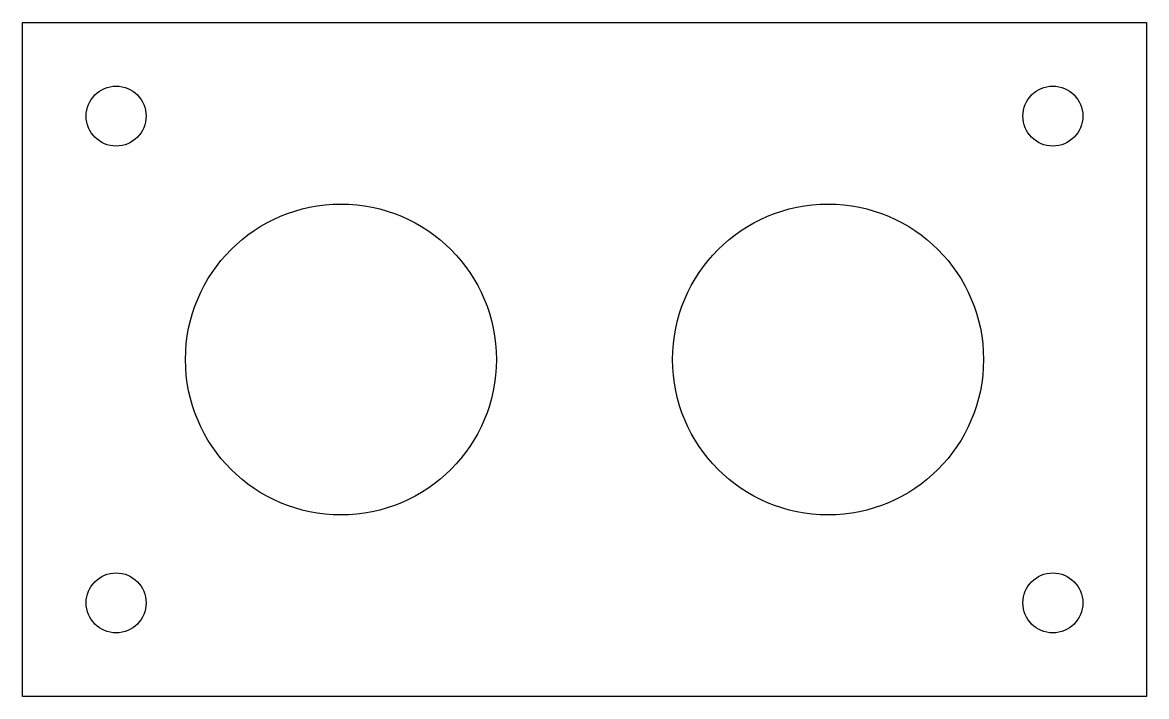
# Model space of a CAD drawing. Header units: millimetres. Extents: x 0 to 60, y 0 to 36.
import ezdxf

# ---------------------------------------------------------------- set-up
doc = ezdxf.new("R2010")
doc.units = ezdxf.units.MM

msp = doc.modelspace()

# ---------------------------------------------------------------- linework, layer by layer
for p, q in [((0, 0), (0, 36)), ((0, 36), (60, 36)), ((60, 36), (60, 0)), ((60, 0), (0, 0))]:
    msp.add_line(p, q)
for centre, radius in [((5, 31), 1.6), ((55, 31), 1.6), ((17, 18), 8.3), ((43, 18), 8.3), ((5, 5), 1.6), ((55, 5), 1.6)]:
    msp.add_circle(centre, radius)

doc.saveas('drawing.dxf')
